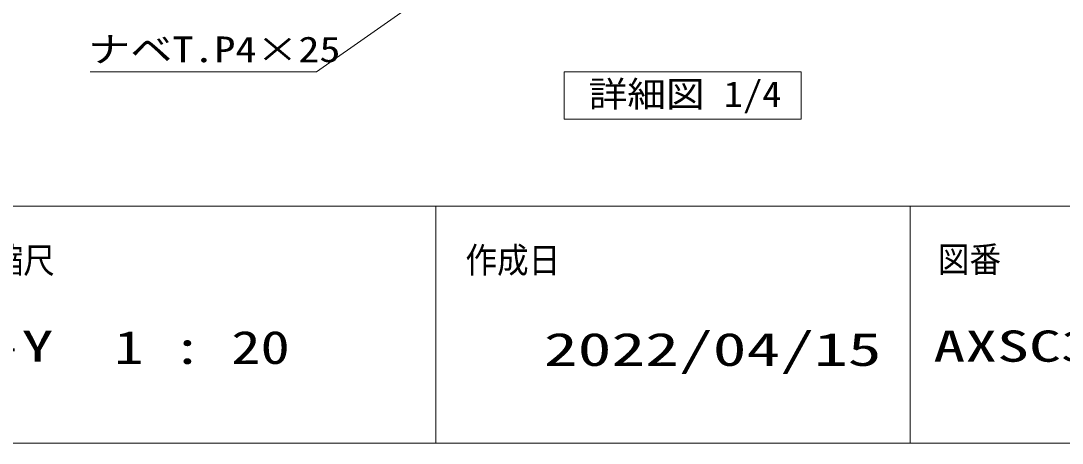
# Model space of a CAD drawing. Units: millimetres, scale not verified. Extents: x -6062 to 6062, y -3045 to 3045.
# Drawn here: x 188 to 1505, y -2770 to -2235 of the extents above; entities that cross this region are included whole.
import ezdxf
from ezdxf.enums import TextEntityAlignment as Align

# ---------------------------------------------------------------- set-up
doc = ezdxf.new("R2010")
doc.units = ezdxf.units.MM
doc.header["$LTSCALE"] = 20
doc.layers.add('0-3_2寸法-3', color=7, linetype='Continuous', lineweight=9)
doc.layers.add('0-5_1図面枠', color=7, linetype='Continuous', lineweight=9)
doc.styles.add('ＭＳ ゴシック', font='')
doc.styles.get('ＭＳ ゴシック').set_extended_font_data('MS Gothic')

# ---------------------------------------------------------------- blocks, each defined once
blk = doc.blocks.new('グループ-92')
at = {"layer": '0-3_2寸法-3'}
blk.add_lwpolyline([(53243.7, -46000), (59243.7, -46000), (59243.7, -47200), (53243.7, -47200)], close=True, dxfattribs=at)
at = {"layer": '0-3_2寸法-3', "style": 'ＭＳ ゴシック', "width": 1.1}
blk.add_text('詳細図 1/4', height=650.9, dxfattribs=at).set_placement((53867, -47084.4), align=Align.BOTTOM_LEFT)
blk = doc.blocks.new('グループ-109')
at = {"layer": '0-5_1図面枠'}
for p, q in [((-80000, -49400), (80000, -49400)), ((50000, -49400), (50000, -55400)), ((62000, -49400), (62000, -55400))]:
    blk.add_line(p, q, dxfattribs=at)
blk.add_lwpolyline([(-80000, 55400), (80000, 55400), (80000, -55400), (-80000, -55400)], close=True, dxfattribs=at)
blk = doc.blocks.new('図面枠')
at = {"layer": '0-5_1図面枠'}
blk.add_blockref('グループ-109', (0, 0), dxfattribs=at)
at = {"layer": '0-5_1図面枠', "style": 'ＭＳ ゴシック'}
for s, height, width, p in [('縮尺', 650.9, 0.9, (38765.5, -51291.3)), ('作成日', 650.9, 0.9, (50749.9, -51287.2)), ('図番', 650.9, 0.9, (62699.9, -51268.3)), ('1 : 20', 836.9, 1.3, (41866.9, -53644.8))]:
    blk.add_text(s, height=height, dxfattribs=dict(at, width=width)).set_placement(p, align=Align.BOTTOM_LEFT)

msp = doc.modelspace()

# ---------------------------------------------------------------- linework, layer by layer
at = {"layer": '0-3_2寸法-3'}
msp.add_lwpolyline([(1072.18, -1942.5), (561.62, -2300), (275.32, -2300)], dxfattribs=at)

# ---------------------------------------------------------------- block references
at = {"layer": '0-3_2寸法-3', "xscale": 0.05, "yscale": 0.05}
msp.add_blockref('グループ-92', (-1787.5, 0), dxfattribs=at)
at = {"layer": '0-5_1図面枠', "xscale": 0.05, "yscale": 0.05}
msp.add_blockref('図面枠', (-1787.5, 0), dxfattribs=at)

# ---------------------------------------------------------------- texts
at = {"layer": '0-3_2寸法-3', "style": 'ＭＳ ゴシック', "width": 1.2}
msp.add_text('ナベT.P4×25', height=32.55, dxfattribs=at).set_placement((272.82, -2297.61), align=Align.BOTTOM_LEFT)
at = {"layer": '0-5_1図面枠', "style": 'ＭＳ ゴシック', "width": 1.5}
for s, height, p in [('AXSC32-Z003L-N-FW-TK-Y', 39.52, (-658.2, -2678.78)), ('2022/04/15', 41.84, (849.28, -2684.72)), ('AXSC32-Z003L-N-FW-TK-Y-05', 39.52, (1341.8, -2678.78))]:
    msp.add_text(s, height=height, dxfattribs=at).set_placement(p, align=Align.BOTTOM_LEFT)

doc.saveas('drawing.dxf')
